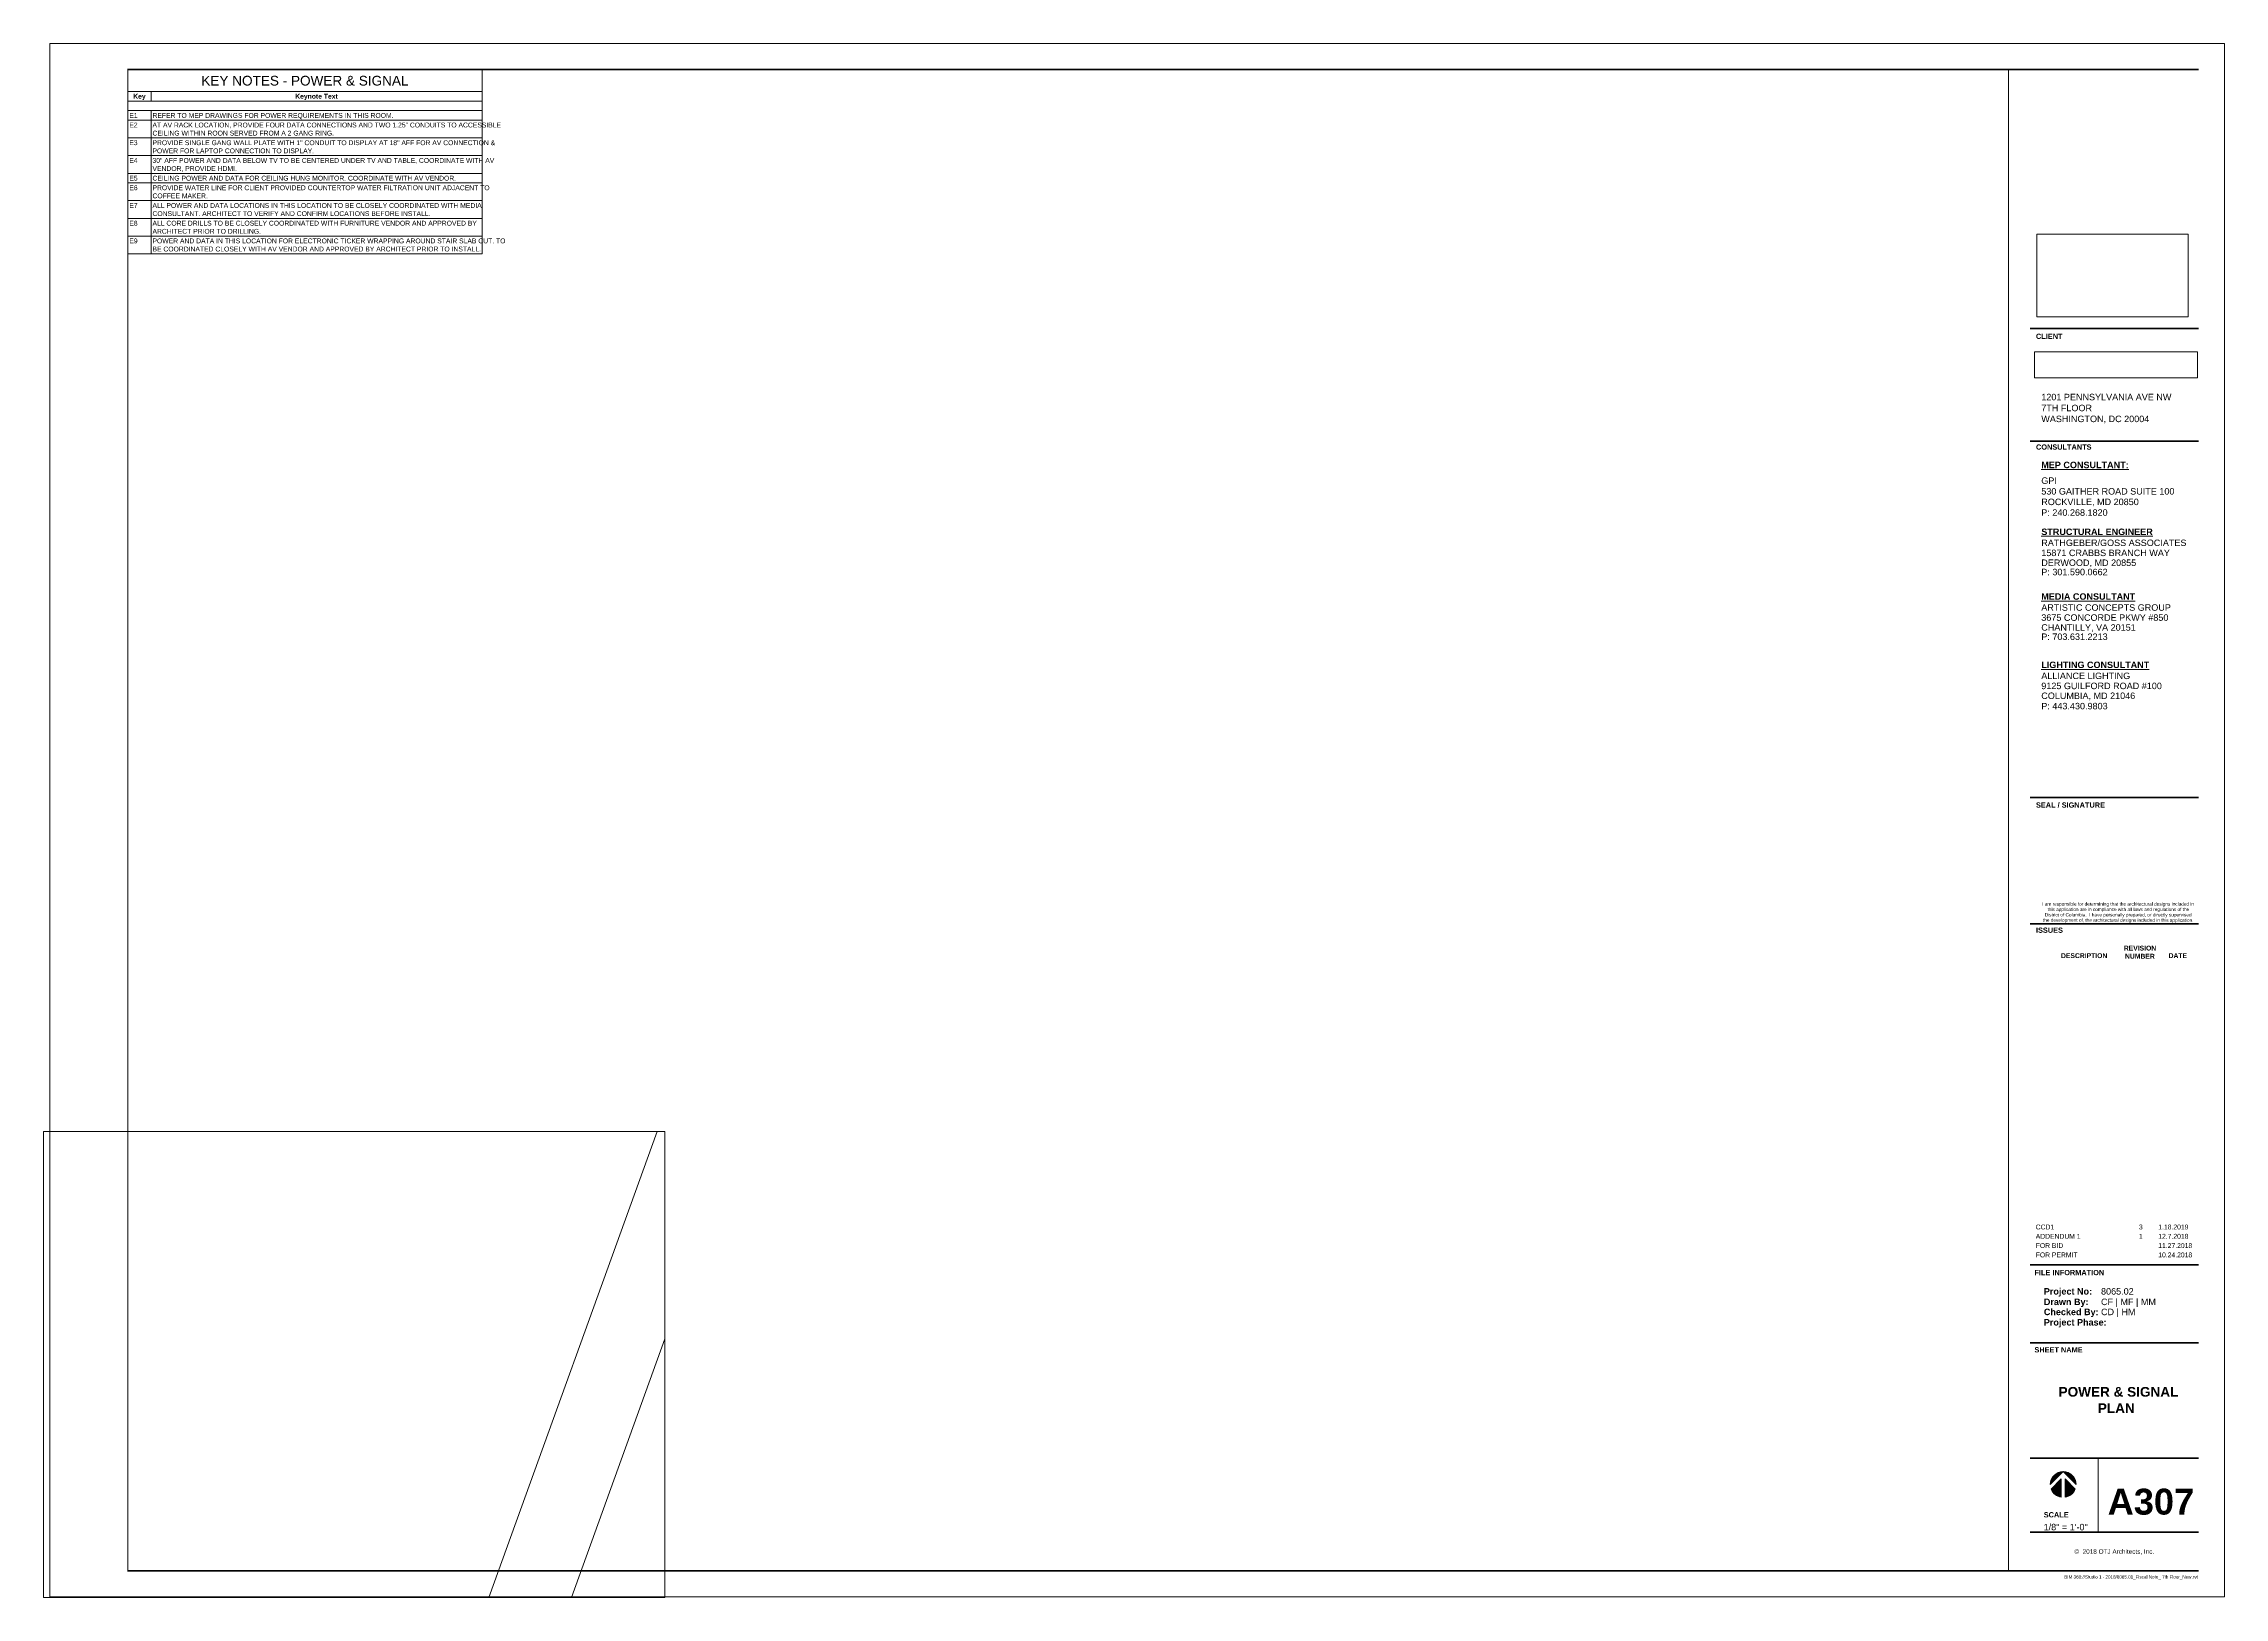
# Paper-space layout 'Layout1' of a CAD drawing. Header units: inches. Extents: x 0 to 42.1, y 0 to 30.
# The model-space entities are those that its viewports show. They can reach past a viewport. Long polylines and large blocks are cut down to what shows.
import ezdxf

# ---------------------------------------------------------------- set-up
doc = ezdxf.new("R2010")
doc.units = ezdxf.units.IN
doc.header["$MEASUREMENT"] = 0
for name, color, linetype, lineweight in [('A-ANNO-NOTE', 131, 'Continuous', 30), ('A-DETL-THIN', 151, 'Continuous', 9), ('G-ANNO-SCHD', 231, 'Continuous', 9), ('G-ANNO-TTLB', 6, 'Continuous', 9), ('G-ANNO-TTLB-THIN', 151, 'Continuous', 9), ('G-ANNO-TTLB-WIDE', 214, 'Continuous', 50), ('I-FURN', 30, 'Continuous', 9)]:
    doc.layers.add(name, color=color, linetype=linetype, lineweight=lineweight)
doc.styles.add('Arial_1', font='arial.ttf', dxfattribs={"height": 0.06478088543391539})
doc.styles.add('Arial_2', font='arial.ttf', dxfattribs={"height": 0.09374999999999999})
doc.styles.add('Arial_B', font='arialbd.ttf', dxfattribs={"height": 0.09374999999999999})
doc.styles.add('Swis721 Lt BT_3', font='swissl.ttf', dxfattribs={"height": 0.1875})
doc.styles.add('Swis721 Lt BT_4', font='swissl.ttf', dxfattribs={"height": 0.09374999999999999})
doc.styles.add('Swis721 Lt BT_5', font='swissl.ttf', dxfattribs={"height": 0.08808360477741585})
doc.styles.add('Swis721 Lt BT_6', font='swissl.ttf', dxfattribs={"height": 0.125})
doc.styles.add('Swis721 Lt BT_7', font='swissl.ttf', dxfattribs={"height": 0.06249999999999999})
doc.styles.add('Swis721 Lt BT_B_1', font='', dxfattribs={"height": 0.09374999999999999})
doc.styles.add('Swis721 Lt BT_B_2', font='', dxfattribs={"height": 0.1015625})
doc.styles.add('Swis721 Lt BT_B_3', font='', dxfattribs={"height": 0.125})
doc.styles.add('Swis721 Lt BT_B_4', font='', dxfattribs={"height": 0.5})
doc.styles.add('Swis721 Lt BT_B_5', font='', dxfattribs={"height": 0.1875})
doc.styles.get('Swis721 Lt BT_B_1').set_extended_font_data('Swis721 Lt BT', bold=True)
doc.styles.get('Swis721 Lt BT_B_2').set_extended_font_data('Swis721 Lt BT', bold=True)
doc.styles.get('Swis721 Lt BT_B_3').set_extended_font_data('Swis721 Lt BT', bold=True)
doc.styles.get('Swis721 Lt BT_B_4').set_extended_font_data('Swis721 Lt BT', bold=True)
doc.styles.get('Swis721 Lt BT_B_5').set_extended_font_data('Swis721 Lt BT', bold=True)
picture_1 = doc.add_image_def('image1.png', size_in_pixel=(7519, 1194))
picture_2 = doc.add_image_def('image2.jpg', size_in_pixel=(2551, 1396))

# ---------------------------------------------------------------- blocks, each defined once
blk = doc.blocks.new('Titleblock - 30 x 42 - DC _ VA-4818253-POWER _ SIGNAL PLAN')
at = {"layer": 'G-ANNO-TTLB'}
h = blk.add_hatch(color=256, dxfattribs=at)
edge = h.paths.add_edge_path(flags=0)
edge.add_line((38.89845068507922, 2.429625473925965), (38.64985816932011, 2.18103295816679))
edge.add_arc((38.89845068507925, 2.181032958166827), 0.248592515759143, 90.00000000000892, 180.0000000000089, ccw=False)
h = blk.add_hatch(color=256, dxfattribs=at)
edge = h.paths.add_edge_path(flags=0)
edge.add_line((38.6657643651329, 2.093538298893996), (38.86189296217348, 2.289666895934644))
edge.add_line((38.86189296217348, 2.289666895934644), (38.86189296217355, 1.935143202814105))
edge.add_arc((38.8984506850793, 2.181032958166795), 0.2485925157591429, 200.6072536353058, 261.5434806647314, ccw=False)
h = blk.add_hatch(color=256, dxfattribs=at)
edge = h.paths.add_edge_path(flags=0)
edge.add_line((39.1470432008384, 2.181032958166819), (38.89845068507921, 2.42962547392597))
edge.add_arc((38.89845068507925, 2.181032958166826), 0.2485925157591439, -1.5916157281026244e-12, 90.0000000000104, ccw=False)
h = blk.add_hatch(color=256, dxfattribs=at)
edge = h.paths.add_edge_path(flags=0)
edge.add_line((38.935008407985, 2.289666895934709), (39.13113700502568, 2.093538298894085))
edge.add_arc((38.89845068507922, 2.181032958166854), 0.2485925157591987, 278.45651933527483, 339.3927463647054, ccw=False)
edge.add_line((38.935008407985, 1.935143202814116), (38.935008407985, 2.289666895934709))
at = {"layer": 'A-ANNO-NOTE', "lineweight": 9}
for p, q in [((38.64985816932013, 2.181032958166792), (38.89845068507923, 2.42962547392596)), ((38.89845068507922, 2.42962547392596), (38.64985816932013, 2.181032958166798)), ((38.64985816932011, 2.18103295816679), (38.89845068507922, 2.429625473925965)), ((38.66576436513291, 2.093538298894), (38.86189296217348, 2.289666895934645)), ((38.86189296217348, 2.289666895934645), (38.66576436513291, 2.093538298894)), ((38.86189296217348, 2.289666895934644), (38.6657643651329, 2.093538298893996)), ((38.86189296217348, 1.935143202814121), (38.86189296217348, 2.289666895934645)), ((38.86189296217348, 2.289666895934645), (38.86189296217348, 1.935143202814121)), ((38.86189296217355, 1.935143202814105), (38.86189296217348, 2.289666895934644)), ((38.89845068507922, 2.42962547392596), (39.1470432008384, 2.181032958166813)), ((39.1470432008384, 2.181032958166818), (38.89845068507923, 2.42962547392596)), ((38.89845068507921, 2.42962547392597), (39.1470432008384, 2.181032958166819)), ((38.935008407985, 1.935143202814113), (38.935008407985, 2.289666895934709)), ((38.935008407985, 2.289666895934709), (38.935008407985, 1.935143202814113)), ((39.13113700502569, 2.093538298894086), (38.935008407985, 2.289666895934709)), ((38.935008407985, 2.289666895934708), (39.13113700502569, 2.093538298894086)), ((38.935008407985, 2.289666895934709), (38.935008407985, 1.935143202814116)), ((39.13113700502568, 2.093538298894085), (38.935008407985, 2.289666895934709))]:
    blk.add_line(p, q, dxfattribs=at)
for centre, radius, start, end in [((38.89845068507925, 2.181032958166827), 0.2485925157591425, 90.00000000000826, 180.0000000000088), ((38.89845068507926, 2.181032958166826), 0.2485925157591337, 89.99999999530993, 180.0000000000065), ((38.89845068507925, 2.181032958166827), 0.2485925157591374, 90.0000000000078, 180.000000000009), ((38.89845068507925, 2.181032958166826), 0.2485925157591404, 359.9999999999974, 90.00000000001086), ((38.89845068507926, 2.181032958166826), 0.2485925157591359, 359.9999999999933, 89.99999999530999), ((38.89845068507925, 2.181032958166826), 0.2485925157591424, 359.9999999999979, 90.00000000000975), ((38.8984506850793, 2.18103295816679), 0.2485925157591338, 200.6072536353049, 261.5434806647307), ((38.8984506850793, 2.181032958166793), 0.2485925157591355, 200.6072536353152, 261.5434806647309), ((38.8984506850793, 2.181032958166795), 0.2485925157591429, 200.6072536353055, 261.5434806647311), ((38.89845068507921, 2.181032958166861), 0.2485925157591987, 278.4565193352745, 339.3927463647048), ((38.89845068507921, 2.181032958166864), 0.2485925157592067, 278.456519335276, 339.3927463647057), ((38.89845068507922, 2.181032958166854), 0.2485925157591987, 278.4565193352745, 339.392746364705)]:
    blk.add_arc(centre, radius, start, end, dxfattribs=at)
at = {"layer": 'G-ANNO-TTLB'}
for p, q in [((0.01250000000009788, 30.01249999999972), (0.01250000000009788, 0.01250000000000995)), ((42.0125, 30.01249999999972), (0.01249999999999929, 30.01249999999972)), ((42.0125, 0.01249999999999829), (42.0125, 30.01249999999972)), ((0.01250000000009788, 0.01250000000000995), (42.01250000000002, 0.01250000000000995))]:
    blk.add_line(p, q, dxfattribs=at)
at = {"layer": 'G-ANNO-TTLB-THIN'}
blk.add_line((39.57501179533869, 2.690203614458621), (39.57501179533869, 1.262499999999861), dxfattribs=at)
at = {"layer": 'G-ANNO-TTLB-WIDE'}
for p, q in [((41.5125, 29.51249999999973), (1.51250000000001, 29.51249999999973)), ((38.26249999999999, 24.50682749999972), (41.5125, 24.50682749999972)), ((38.26249999999999, 22.336423791762), (41.5125, 22.336423791762)), ((38.26249999999997, 15.45288249863236), (41.5125, 15.45288249863236)), ((38.26249999999997, 13.01249999999988), (41.5125, 13.01249999999988)), ((41.5125, 6.425584377275169), (38.26249999999996, 6.42558437727518)), ((41.5125, 4.916063195861009), (38.26249999999996, 4.916063195861019)), ((38.26249999999995, 2.690203614458621), (41.5125, 2.690203614458621)), ((38.26249999999995, 1.262499999999861), (41.5125, 1.262499999999861)), ((1.512499999999963, 0.512499999999882), (38.26249999999999, 0.512499999999882)), ((38.26249999999999, 0.5124999999998607), (41.5125, 0.5124999999998607))]:
    blk.add_line(p, q, dxfattribs=at)
at = {"layer": 'G-ANNO-TTLB', "attachment_point": 1}
for s, insert, char_height, width, style in [('CLIENT', (38.37337726309556, 24.40985936314437), 0.1015625, 0.5712812499999999, 'Swis721 Lt BT_B_2'), ('CONSULTANTS', (38.37428590828189, 22.27070565490664), 0.1015625, 1.199375, 'Swis721 Lt BT_B_2'), ('\\LMEP CONSULTANT:', (38.47597181717764, 21.93633468697776), 0.125, 1.94425, 'Swis721 Lt BT_B_3'), ('SEAL / SIGNATURE', (38.37325769334895, 15.35571294575538), 0.1015625, 1.4834375, 'Swis721 Lt BT_B_2'), ('I am responsible for determining that the architectural designs included in ', (38.49267597208243, 13.42624679971668), 0.06478088543391539, 3.519218749999999, 'Arial_1'), ('the development of, the architectural designs included in this application.', (38.50830097208244, 13.11374679971668), 0.06478088543391539, 3.4529375, 'Arial_1'), ('District of Columbia.  I have personally prepared, or directly supervised ', (38.5421551387491, 13.21791346638334), 0.06478088543391539, 3.405593749999999, 'Arial_1'), ('this application are in compliance with all laws and regulations of the ', (38.5968426387491, 13.32208013305001), 0.06478088543391539, 3.269874999999999, 'Arial_1'), ('ISSUES', (38.37329619640251, 12.9384653878535), 0.1015625, 0.5807499999999998, 'Swis721 Lt BT_B_2'), ('DESCRIPTION', (38.85672462992945, 12.44207500887792), 0.09374999999999999, 1.098375, 'Arial_B'), ('REVISION', (40.06996136032997, 12.58790827547405), 0.09374999999999999, 0.7638124999999998, 'Arial_B'), ('NUMBER', (40.09339886032997, 12.43165827547405), 0.09374999999999999, 0.7101562499999998, 'Arial_B'), ('DATE', (40.93484867892432, 12.44207500887792), 0.09374999999999999, 0.4355624999999999, 'Arial_B'), ('FILE INFORMATION', (38.3437895233209, 6.325186378713203), 0.1015625, 1.51815625, 'Swis721 Lt BT_B_2'), ('Project No:', (38.5251891811192, 5.973802740495374), 0.125, 1.05103125, 'Swis721 Lt BT_B_3'), ('Checked By:', (38.5251891811192, 5.576281716767459), 0.125, 1.20253125, 'Swis721 Lt BT_B_3'), ('Drawn By:', (38.5251891811192, 5.770471810793804), 0.125, 0.9658125, 'Swis721 Lt BT_B_3'), ('Project Phase:', (38.5251891811192, 5.376116664684087), 0.125, 1.3635, 'Swis721 Lt BT_B_3'), ('SHEET NAME', (38.3437895233209, 4.833094586423868), 0.1015625, 1.0415625, 'Swis721 Lt BT_B_2'), ('SCALE', (38.52341734761845, 1.646589867011539), 0.1015625, 0.5270937499999999, 'Swis721 Lt BT_B_2'), ('©  2018 OTJ Architects, Inc.', (39.11587570819173, 0.9295714964827829), 0.08808360477741585, 1.855875, 'Swis721 Lt BT_5')]:
    blk.add_mtext(s, dxfattribs=dict(at, insert=insert, char_height=char_height, width=width, style=style))
at = {"layer": 'G-ANNO-TTLB'}
image = blk.add_image(picture_2, insert=(38.39184132892819, 24.73384119618144), size_in_units=(2.9237363091914497, 1.5999748677503973), dxfattribs=at)
image.dxf.flags = 7
image = blk.add_image(picture_1, insert=(38.34158461899884, 23.55758265002308), size_in_units=(3.152871486484202, 0.5006687797396112), dxfattribs=at)
image.dxf.flags = 7
blk = doc.blocks.new('Steelcase - Ology - Desk Electric - Rectangular - 29__ D - 52_ x 35_-7821971-7TH FLOOR POWER _ SIGNAL')
at = {"layer": 'I-FURN'}
blk.add_line((23.00000000000027, -11.22047244138492), (-28.99999999999967, -11.22047244138492), dxfattribs=at)
blk = doc.blocks.new('Steelcase - Ology - Desk Electric - Rectangular - 29__ D - 52_ x 35_-7821944-7TH FLOOR POWER _ SIGNAL')
at = {"layer": 'I-FURN'}
blk.add_line((23.00000000000027, 11.22047244138492), (-28.99999999999967, 11.22047244138492), dxfattribs=at)

msp = doc.modelspace()

# ---------------------------------------------------------------- block references
at = {"layer": 'I-FURN'}
for name, p, rotation in [('Steelcase - Ology - Desk Electric - Rectangular - 29__ D - 52_ x 35_-7821944-7TH FLOOR POWER _ SIGNAL', (-3.053244755281693, -3.141534207362763), 250.1459571155225), ('Steelcase - Ology - Desk Electric - Rectangular - 29__ D - 52_ x 35_-7821971-7TH FLOOR POWER _ SIGNAL', (19.93495099075558, -11.44229580521984), 250.1459571155222)]:
    msp.add_blockref(name, p, dxfattribs=dict(at, rotation=rotation))

psp = doc.layouts.get("Layout1")

# ---------------------------------------------------------------- linework, layer by layer
at = {"layer": 'A-DETL-THIN'}
for p, q in [((1.626750935569819, 29.51249999999973), (1.626750935569772, 0.5124999999998802)), ((1.626928531272185, 29.50519989689082), (1.626928531272185, 29.08853323022415)), ((8.467659934440777, 29.50519989689082), (1.626928531272185, 29.50519989689082)), ((8.467659934440777, 29.08853323022415), (8.467659934440777, 29.50519989689082)), ((37.95, 29.51249999999973), (37.94999999999995, 0.5124999999998802)), ((1.626928531272185, 29.08853323022415), (1.626928531272185, 25.95242147649509)), ((1.626928531272185, 29.08853323022415), (8.467659934440777, 29.08853323022415)), ((2.074560350724867, 29.08853323022415), (2.074560350724867, 28.90336729946142)), ((8.467659934440777, 29.08853323022415), (8.467659934440777, 25.95242147649509)), ((2.074560350724867, 28.90336729946143), (1.626928531272185, 28.90336729946143)), ((2.074560350724867, 28.7182013686987), (1.626928531272185, 28.7182013686987)), ((8.467659934440777, 28.90336729946143), (2.074560350724868, 28.90336729946143)), ((8.467659934440777, 28.7182013686987), (2.074560350724868, 28.7182013686987)), ((2.074560350724867, 28.7182013686987), (2.074560350724867, 28.53303543793597)), ((2.074560350724867, 28.53303543793597), (1.626928531272185, 28.53303543793597)), ((8.467659934440777, 28.53303543793597), (2.074560350724868, 28.53303543793597)), ((2.074560350724867, 28.53303543793597), (2.074560350724867, 28.19082857641052)), ((2.074560350724867, 28.19082857641052), (1.626928531272185, 28.19082857641052)), ((2.074560350724867, 27.84862171488507), (1.626928531272185, 27.84862171488507)), ((8.467659934440777, 28.19082857641052), (2.074560350724868, 28.19082857641052)), ((2.074560350724867, 28.19082857641052), (2.074560350724867, 27.84862171488507)), ((8.467659934440777, 27.84862171488507), (2.074560350724868, 27.84862171488507)), ((2.074560350724867, 27.84862171488507), (2.074560350724867, 27.50641485335962)), ((2.074560350724867, 27.50641485335962), (1.626928531272185, 27.50641485335962)), ((8.467659934440777, 27.50641485335962), (2.074560350724868, 27.50641485335962)), ((2.074560350724867, 27.50641485335962), (2.074560350724867, 27.32124892259689)), ((2.074560350724867, 27.3212489225969), (1.626928531272185, 27.3212489225969)), ((2.074560350724867, 26.97904206107144), (1.626928531272185, 26.97904206107144)), ((8.467659934440777, 27.3212489225969), (2.074560350724868, 27.3212489225969)), ((2.074560350724867, 27.3212489225969), (2.074560350724867, 26.97904206107144)), ((8.467659934440777, 26.97904206107144), (2.074560350724868, 26.97904206107144)), ((2.074560350724867, 26.97904206107144), (2.074560350724867, 26.63683519954599)), ((2.074560350724867, 26.63683519954599), (1.626928531272185, 26.63683519954599)), ((8.467659934440777, 26.63683519954599), (2.074560350724868, 26.63683519954599)), ((2.074560350724867, 26.63683519954599), (2.074560350724867, 26.29462833802054)), ((2.074560350724867, 26.29462833802054), (1.626928531272185, 26.29462833802054)), ((8.467659934440777, 26.29462833802054), (2.074560350724868, 26.29462833802054)), ((2.074560350724867, 26.29462833802054), (2.074560350724867, 25.95242147649509)), ((8.467659934440777, 25.95242147649509), (1.626928531272185, 25.95242147649509))]:
    psp.add_line(p, q, dxfattribs=at)

# ---------------------------------------------------------------- block references
at = {"layer": 'G-ANNO-TTLB'}
psp.add_blockref('Titleblock - 30 x 42 - DC _ VA-4818253-POWER _ SIGNAL PLAN', (0.1099763447800583, 0), dxfattribs=at)

# ---------------------------------------------------------------- texts
at = {"layer": 'G-ANNO-SCHD'}
for s, insert, char_height, width, attachment_point, line_spacing_factor, style in [('KEY NOTES - POWER & SIGNAL', (5.047294232856481, 29.39014200509985), 0.1875, 4.456521022258861, 2, 1.005061956881442, 'Swis721 Lt BT_3'), ('E1', (1.655053531272185, 28.67225612408851), 0.09374999999999999, 0.178070898598516, 1, 1.005061956881442, 'Swis721 Lt BT_4'), ('Key', (1.850744440998526, 29.04258798561397), 0.09374999999999999, 0.2587963726298433, 2, 1.005061956881442, 'Swis721 Lt BT_B_1'), ('REFER TO MEP DRAWINGS FOR POWER REQUIREMENTS IN THIS ROOM.', (2.102685350724868, 28.67225612408851), 0.09374999999999999, 5.172366034624896, 1, 1.005061956881442, 'Swis721 Lt BT_4'), ('Keynote Text', (5.271110142582821, 29.04258798561397), 0.09374999999999999, 0.8879802143446, 2, 1.005061956881442, 'Swis721 Lt BT_B_1'), ('E2', (1.655053531272185, 28.48709019332579), 0.09374999999999999, 0.178070898598516, 1, 1.005061956881442, 'Swis721 Lt BT_4'), ('AT AV RACK LOCATION, PROVIDE FOUR DATA CONNECTIONS AND TWO 1.25" CONDUITS TO ACCESSIBLE\\PCEILING WITHIN ROON SERVED FROM A 2 GANG RING.', (2.102685350724868, 28.48709019332579), 0.09374999999999999, 7.521714756801318, 1, 1.005061956881442, 'Swis721 Lt BT_4'), ('E3', (1.655053531272185, 28.14488333180034), 0.09374999999999999, 0.178070898598516, 1, 1.005061956881442, 'Swis721 Lt BT_4'), ('E4', (1.655053531272185, 27.80267647027489), 0.09374999999999999, 0.178070898598516, 1, 1.005061956881442, 'Swis721 Lt BT_4'), ('30" AFF POWER AND DATA BELOW TV TO BE CENTERED UNDER TV AND TABLE, COORDINATE WITH AV\\PVENDOR, PROVIDE HDMI.', (2.102685350724868, 27.80267647027489), 0.09374999999999999, 7.32464962901896, 1, 1.005061956881442, 'Swis721 Lt BT_4'), ('PROVIDE SINGLE GANG WALL PLATE WITH 1" CONDUIT TO DISPLAY AT 18" AFF FOR AV CONNECTION &\\PPOWER FOR LAPTOP CONNECTION TO DISPLAY.', (2.102685350724868, 28.14488333180034), 0.09374999999999999, 7.362638087386644, 1, 1.005061956881442, 'Swis721 Lt BT_4'), ('E5', (1.655053531272185, 27.46046960874944), 0.09374999999999999, 0.178070898598516, 1, 1.005061956881442, 'Swis721 Lt BT_4'), ('CEILING POWER AND DATA FOR CEILING HUNG MONITOR. COORDINATE WITH AV VENDOR.', (2.102685350724868, 27.46046960874944), 0.09374999999999999, 6.562506183017311, 1, 1.005061956881442, 'Swis721 Lt BT_4'), ('E6', (1.655053531272185, 27.27530367798671), 0.09374999999999999, 0.178070898598516, 1, 1.005061956881442, 'Swis721 Lt BT_4'), ('PROVIDE WATER LINE FOR CLIENT PROVIDED COUNTERTOP WATER FILTRATION UNIT ADJACENT TO\\PCOFFEE MAKER.', (2.102685350724868, 27.27530367798671), 0.09374999999999999, 7.198812860676008, 1, 1.005061956881442, 'Swis721 Lt BT_4'), ('E7', (1.655053531272185, 26.93309681646126), 0.09374999999999999, 0.178070898598516, 1, 1.005061956881442, 'Swis721 Lt BT_4'), ('E8', (1.655053531272185, 26.59088995493581), 0.09374999999999999, 0.178070898598516, 1, 1.005061956881442, 'Swis721 Lt BT_4'), ('ALL POWER AND DATA LOCATIONS IN THIS LOCATION TO BE CLOSELY COORDINATED WITH MEDIA\\PCONSULTANT. ARCHITECT TO VERIFY AND CONFIRM LOCATIONS BEFORE INSTALL.', (2.102685350724868, 26.93309681646126), 0.09374999999999999, 7.1038417147568, 1, 1.005061956881442, 'Swis721 Lt BT_4'), ('ALL CORE DRILLS TO BE CLOSELY COORDINATED WITH FURNITURE VENDOR AND APPROVED BY\\PARCHITECT PRIOR TO DRILLING.', (2.102685350724868, 26.59088995493581), 0.09374999999999999, 6.966133553173947, 1, 1.005061956881442, 'Swis721 Lt BT_4'), ('E9', (1.655053531272185, 26.24868309341036), 0.09374999999999999, 0.178070898598516, 1, 1.005061956881442, 'Swis721 Lt BT_4'), ('POWER AND DATA IN THIS LOCATION FOR ELECTRONIC TICKER WRAPPING AROUND STAIR SLAB CUT. TO\\PBE COORDINATED CLOSELY WITH AV VENDOR AND APPROVED BY ARCHITECT PRIOR TO INSTALL.', (2.102685350724868, 26.24868309341036), 0.09374999999999999, 7.587007419620774, 1, 1.005061956881442, 'Swis721 Lt BT_4'), ('CCD1', (38.47872634478005, 7.201482444502949), 0.09374999999999999, 0.42467718794835, 1, 0.9417779076525877, 'Arial_2'), ('3', (40.50818728512613, 7.201482444502949), 0.09374999999999999, 0.08723098995695838, 2, 0.9417779076525877, 'Arial_2'), ('1.18.2019', (40.8455851812801, 7.201482444502949), 0.09374999999999999, 0.6978479196556671, 1, 0.9417779076525877, 'Arial_2'), ('ADDENDUM 1', (38.47872634478005, 7.02179006249011), 0.09374999999999999, 1.031850789096126, 1, 0.9417779076525877, 'Arial_2'), ('FOR BID', (38.47872634478005, 6.842097680477272), 0.09374999999999999, 0.6335724533715924, 1, 0.9417779076525877, 'Arial_2'), ('1', (40.50818728512613, 7.02179006249011), 0.09374999999999999, 0.08723098995695838, 2, 0.9417779076525877, 'Arial_2'), ('12.7.2018', (40.8455851812801, 7.02179006249011), 0.09374999999999999, 0.6978479196556671, 1, 0.9417779076525877, 'Arial_2'), ('11.27.2018', (40.8455851812801, 6.842097680477272), 0.09374999999999999, 0.7850789096126253, 1, 0.9417779076525877, 'Arial_2'), ('FOR PERMIT', (38.47872634478005, 6.662405298464433), 0.09374999999999999, 0.9629842180774747, 1, 0.9417779076525877, 'Arial_2'), ('10.24.2018', (40.8455851812801, 6.662405298464433), 0.09374999999999999, 0.7850789096126253, 1, 0.9417779076525877, 'Arial_2')]:
    psp.add_mtext(s, dxfattribs=dict(at, insert=insert, char_height=char_height, width=width, attachment_point=attachment_point, line_spacing_factor=line_spacing_factor, style=style))
at = {"layer": 'G-ANNO-TTLB', "attachment_point": 1}
for s, insert, char_height, width, style in [('1201 PENNSYLVANIA AVE NW', (38.5859481619577, 23.24791902653276), 0.125, 2.824843749999999, 'Swis721 Lt BT_6'), ('WASHINGTON, DC 20004', (38.5859481619577, 22.82604402653276), 0.125, 2.4050625, 'Swis721 Lt BT_6'), ('7TH FLOOR', (38.5859481619577, 23.03698152653276), 0.125, 1.12046875, 'Swis721 Lt BT_6'), ('GPI', (38.5859481619577, 21.63333163477108), 0.125, 0.3345625, 'Swis721 Lt BT_6'), ('530 GAITHER ROAD SUITE 100', (38.5859481619577, 21.42704438027338), 0.125, 2.919531249999999, 'Swis721 Lt BT_6'), ('ROCKVILLE, MD 20850', (38.5859481619577, 21.22315484331277), 0.125, 2.16203125, 'Swis721 Lt BT_6'), ('\\LSTRUCTURAL ENGINEER', (38.5859481619577, 20.64519044858159), 0.125, 2.45871875, 'Swis721 Lt BT_B_3'), ('P: 240.268.1820', (38.5859481619577, 21.01676293973541), 0.125, 1.49290625, 'Swis721 Lt BT_6'), ('15871 CRABBS BRANCH WAY', (38.5859481619577, 20.23814158672023), 0.125, 2.83115625, 'Swis721 Lt BT_6'), ('RATHGEBER/GOSS ASSOCIATES', (38.5859481619577, 20.4325799181698), 0.125, 3.162562499999999, 'Swis721 Lt BT_6'), ('DERWOOD, MD 20855', (38.58594816195768, 20.04794630846598), 0.125, 2.127312499999999, 'Swis721 Lt BT_6'), ('P: 301.590.0662', (38.58594816195768, 19.86845567875819), 0.125, 1.49290625, 'Swis721 Lt BT_6'), ('\\LMEDIA CONSULTANT', (38.5859481619577, 19.39519044858159), 0.125, 2.0894375, 'Swis721 Lt BT_B_3'), ('ARTISTIC CONCEPTS GROUP', (38.5859481619577, 19.1825799181698), 0.125, 2.818531249999999, 'Swis721 Lt BT_6'), ('3675 CONCORDE PKWY #850', (38.5859481619577, 18.98814158672023), 0.125, 2.875343749999999, 'Swis721 Lt BT_6'), ('CHANTILLY, VA 20151', (38.58594816195768, 18.79794630846598), 0.125, 2.067343749999999, 'Swis721 Lt BT_6'), ('P: 703.631.2213', (38.58594816195768, 18.61845567875818), 0.125, 1.49290625, 'Swis721 Lt BT_6'), ('\\LLIGHTING CONSULTANT', (38.5859481619577, 18.07547781015689), 0.125, 2.4050625, 'Swis721 Lt BT_B_3'), ('ALLIANCE LIGHTING', (38.5859481619577, 17.86286727974509), 0.125, 1.9505625, 'Swis721 Lt BT_6'), ('9125 GUILFORD ROAD #100', (38.5859481619577, 17.66842894829552), 0.125, 2.73646875, 'Swis721 Lt BT_6'), ('COLUMBIA, MD 21046', (38.58594816195768, 17.47823367004128), 0.125, 2.11784375, 'Swis721 Lt BT_6'), ('P: 443.430.9803', (38.5859481619577, 17.27853576308837), 0.125, 1.49290625, 'Swis721 Lt BT_6'), ('8065.02', (39.73996935721906, 5.973802740495374), 0.125, 0.7385624999999999, 'Swis721 Lt BT_6'), ('CF | MF | MM', (39.73996935721906, 5.770471810793804), 0.125, 1.350875, 'Swis721 Lt BT_6'), ('CD | HM', (39.73996935721906, 5.576281716767459), 0.125, 0.8395624999999999, 'Swis721 Lt BT_6'), ('POWER & SIGNAL', (38.92011356334047, 4.064086508837503), 0.1875, 2.625999999999999, 'Swis721 Lt BT_B_5'), ('PLAN', (39.67792606334047, 3.748982342170836), 0.1875, 0.7922187499999999, 'Swis721 Lt BT_B_5'), ('A307', (39.86839834576735, 2.099413532018094), 0.5, 1.87796875, 'Swis721 Lt BT_B_4'), (' 1/8" = 1\'-0"', (38.58246615131164, 1.420536099880264), 0.125, 1.07628125, 'Swis721 Lt BT_6')]:
    psp.add_mtext(s, dxfattribs=dict(at, insert=insert, char_height=char_height, width=width, style=style))

# ---------------------------------------------------------------- viewports
at = {"layer": '0'}
psp.add_viewport(center=(6, 4.5), size=(12, 9), view_center_point=(6, 4.5), view_height=12, dxfattribs=at)

# ---------------------------------------------------------------- next in the draw order: texts
at = {"layer": 'G-ANNO-TTLB', "insert": (41.60737110572245, 0.4267796682421309), "char_height": 0.06249999999999999, "width": 2.959305265472133, "attachment_point": 3, "line_spacing_factor": 1.005061956881442, "style": 'Swis721 Lt BT_7', "bg_fill": 3, "box_fill_scale": 1.25, "bg_fill_color": 256, "bg_fill_true_color": 13158600, "bg_fill_transparency": 0}
psp.add_mtext('BIM 360://Studio 1 - 2018/8065.01_Fiscal Note_ 7th Floor_New.rvt', dxfattribs=at)

doc.saveas('drawing.dxf')
